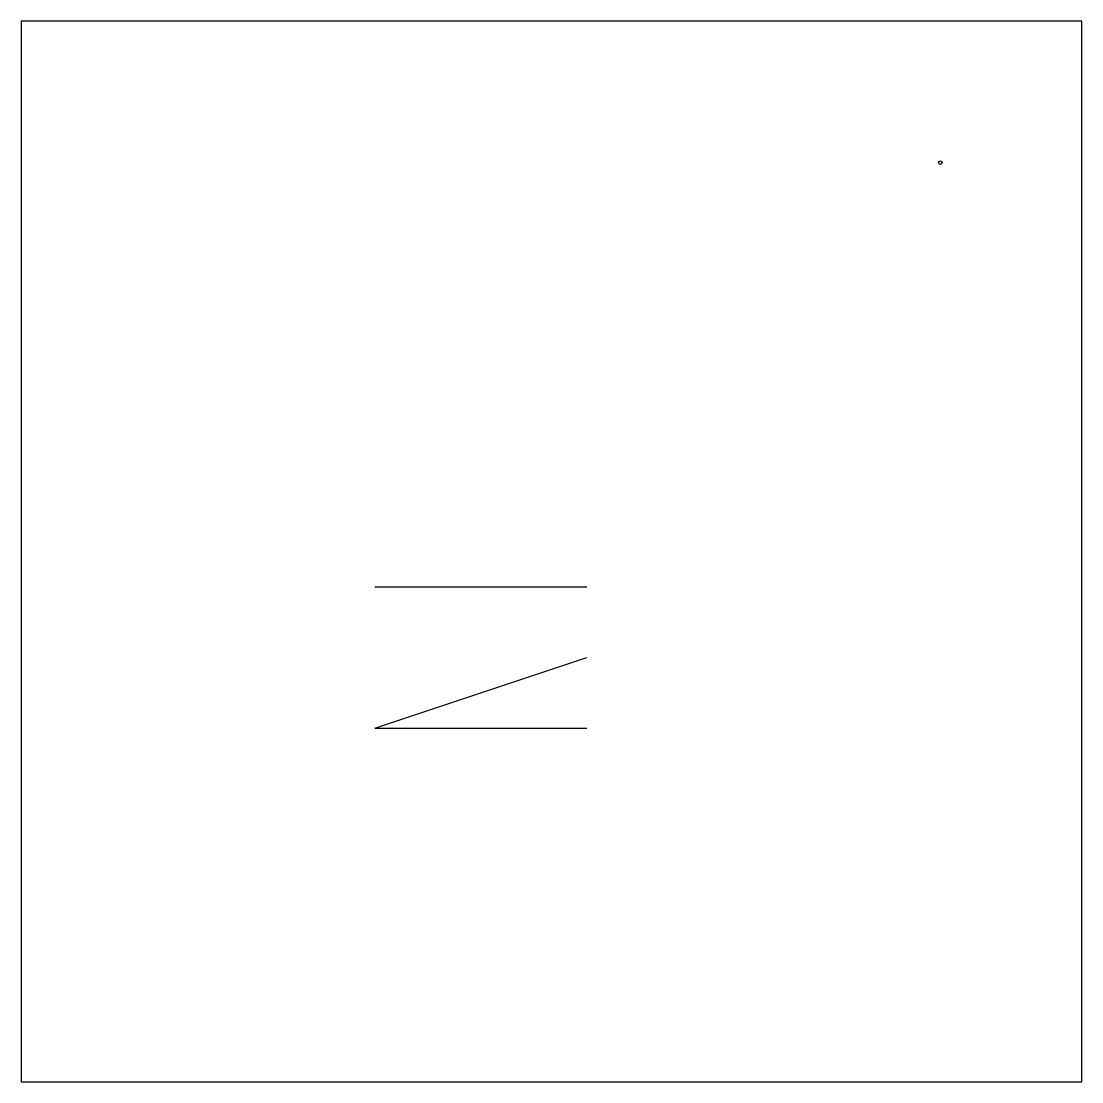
# Model space of a CAD drawing. Header units: inches. Extents: x -5 to 10, y -5 to 10.
import ezdxf

# ---------------------------------------------------------------- set-up
doc = ezdxf.new("R2010")
doc.units = ezdxf.units.IN

msp = doc.modelspace()

# ---------------------------------------------------------------- linework, layer by layer
at = {"layer": 'BEND'}
msp.add_line((0, 2), (3, 2), dxfattribs=at)
at = {"layer": 'CUT'}
for radius in [0.0249, 0.025]:
    msp.add_circle((8, 8), radius, dxfattribs=at)
at = {"layer": 'SHEETMETAL_CUT_LINES'}
for p, q in [((10, 10), (-5, 10)), ((-5, 10), (-5, -5)), ((10, -5), (10, 10)), ((-5, -5), (10, -5))]:
    msp.add_line(p, q, dxfattribs=at)
at = {"layer": 'SHEETMETAL_FORM_TEAR'}
msp.add_line((0, 0), (3, 0), dxfattribs=at)
at = {"layer": 'SHEETMETAL_FORM_UP'}
msp.add_line((0, 0), (3, 1), dxfattribs=at)

doc.saveas('drawing.dxf')
